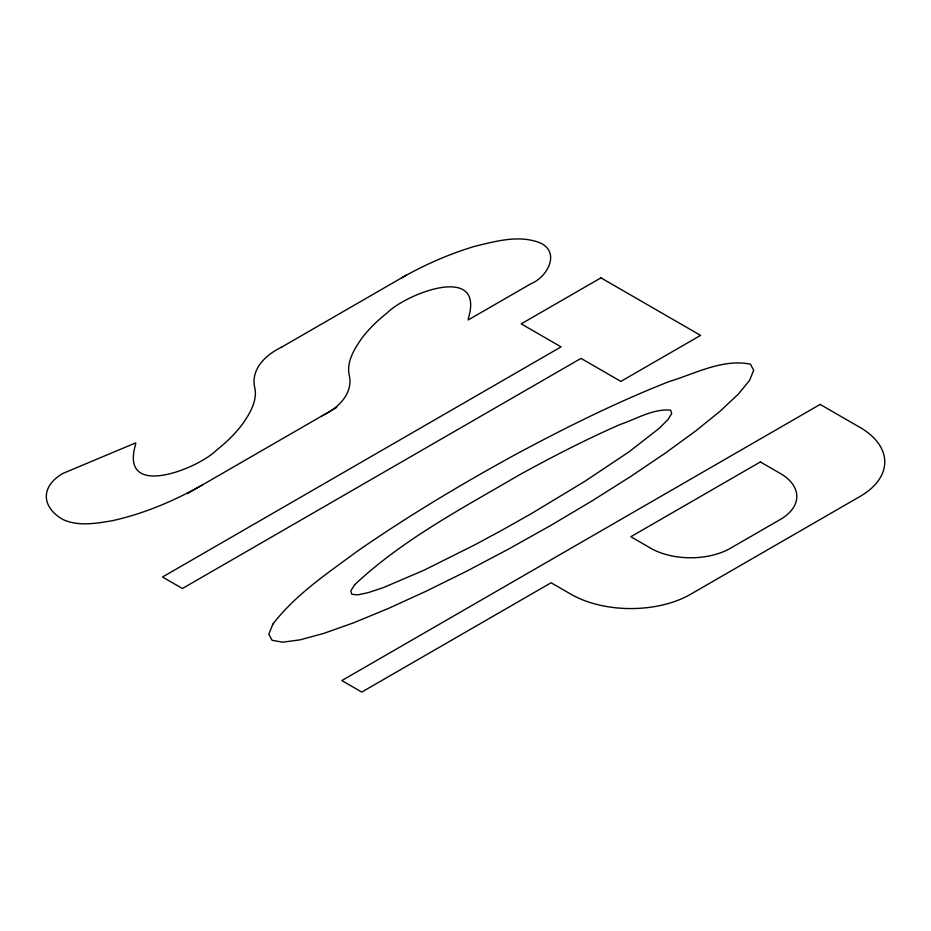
<?xml version="1.0" encoding="UTF-8"?>
<svg xmlns="http://www.w3.org/2000/svg" width="931" height="931" viewBox="0 0 931 931"><rect width="100%" height="100%" fill="white"/><g stroke="black" fill="none" stroke-linecap="round" stroke-linejoin="round"><path stroke-width="1.4" d="M135.751 443.912C118.446 500.669 198.769 468.596 216.993 449.743A226.605 130.829 0 0 0 242.432 424.187C249.974 413.376 258.085 400.109 254.512 386.412A77.89 44.967 0 0 1 281.802 347.042M468.235 318.902C485.54 262.146 405.218 294.219 386.993 313.072A226.605 130.829 0 0 0 361.554 338.628C354.013 349.428 345.901 362.706 349.486 376.392A77.901 44.979 0 0 1 322.196 415.773M282.07 346.891L406.626 274.971M468.212 319.95L531.182 283.606C546.544 277.578 560.613 253.418 541.144 243.34C519.998 234.309 496.281 241.141 475.019 246.261C449.405 253.849 424.85 264.672 401.645 277.857M187.41 493.581L336.754 407.359M202.353 484.958C174.004 500.983 143.665 513.854 111.778 520.813C95.73 523.478 78.216 526.585 62.843 519.475A56.372 32.538 0 0 1 62.843 473.448L135.775 442.853M272.888 624.096L268.815 634.197L272.096 640.284L282.652 642.192L300.154 639.83L324.069 633.301L353.675 622.781L388.064 608.595L426.2 591.185L466.908 571.064L508.978 548.859L551.105 525.235L592.035 500.901L630.496 476.614L665.339 453.106L695.504 431.1L720.07 411.246L738.295 394.15L749.606 380.348L753.691 370.235L750.398 364.149C722.34 358.551 695.05 373.796 668.83 381.663C615.449 402.727 564.023 428.388 513.528 455.585C459.926 485.004 407.429 516.484 357.155 551.327C327.421 573.391 295.686 594.397 272.888 624.096M354.618 584.784L350.778 590.871L351.813 594.269L357.702 594.862L368.245 592.651L383.141 587.682L424.036 570.203L475.45 544.507L503.194 529.53L531.182 513.726L584.505 481.548L628.995 451.861L659.288 428.26L667.888 419.66L671.717 413.562L670.681 410.175C653.062 408.546 636.781 418.857 620.57 424.315C585.948 439.374 552.409 456.772 519.312 474.903C462.521 508.21 402.902 539.398 354.618 584.784M600.926 277.857L521.209 323.872L561.067 346.891L162.494 577.011L182.418 588.508L581.002 358.388L620.861 381.407L700.577 335.381L600.926 277.857M820.153 404.415L341.852 680.561L361.775 692.07L551.105 582.759L571.04 594.269A84.546 48.819 0 0 0 690.604 594.269L860.011 496.467A84.546 48.819 0 0 0 860.011 427.434L820.153 404.415M760.359 461.951L630.822 536.733L650.746 548.243A56.372 32.55 0 0 0 730.474 548.243L780.294 519.475A56.36 32.538 0 0 0 780.294 473.448L760.359 461.951"/></g></svg>
